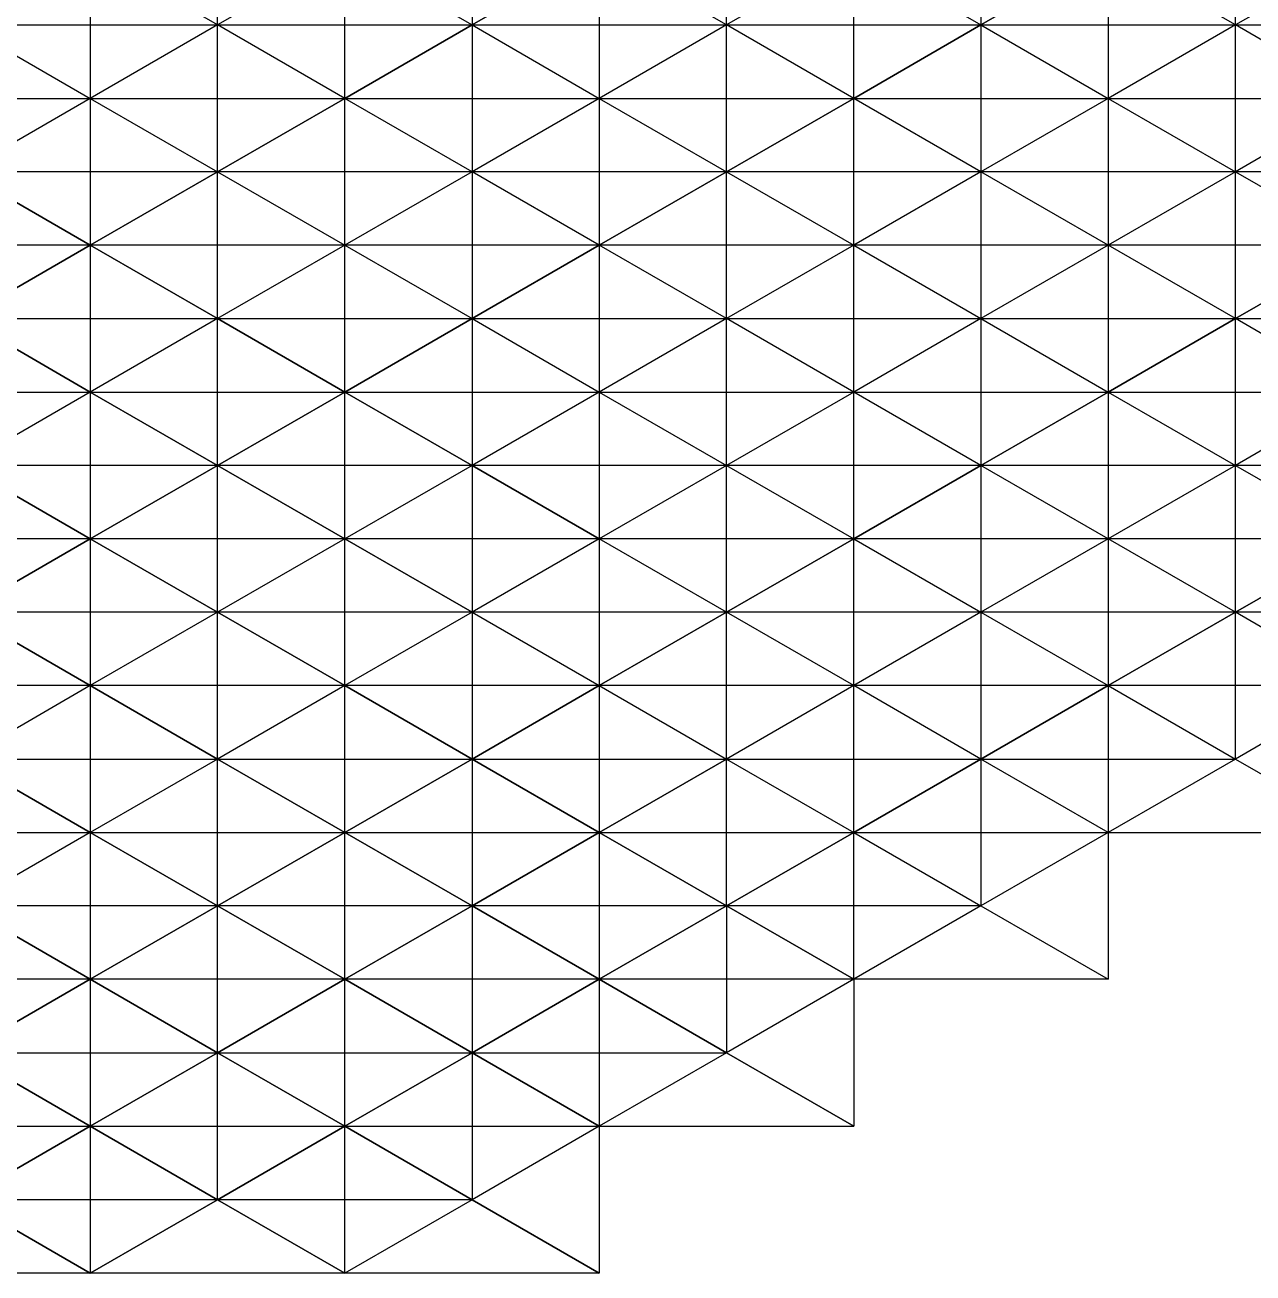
# Model space of a CAD drawing. Header units: millimetres. Extents: x 1123.9 to 1169.6, y 955.4 to 1004.6.
# Drawn here: x 1149.37 to 1159.4, y 955.36 to 965.56 of the extents above; entities that cross this region are included whole.
import ezdxf

# ---------------------------------------------------------------- set-up
doc = ezdxf.new("R2010")
doc.units = ezdxf.units.MM
for name, color, linetype in [('diagonals1', 3, 'Continuous'), ('diagonals2', 2, 'Continuous'), ('Layer1', 7, 'Continuous'), ('Layer2', 4, 'Continuous'), ('Layer3', 6, 'Continuous')]:
    doc.layers.add(name, color=color, linetype=linetype)

msp = doc.modelspace()

# ---------------------------------------------------------------- linework, layer by layer
at = {"layer": 'diagonals1'}
for p, q in [((1150.938, 965.556, 143.359), (1149.899, 966.156, 142.016)), ((1151.978, 966.156, 142.059), (1150.938, 965.556, 143.359)), ((1151.978, 966.156, 142.059), (1153.017, 965.556, 143.43)), ((1154.056, 966.156, 142.13), (1153.017, 965.556, 143.43)), ((1155.095, 965.556, 143.53), (1154.056, 966.156, 142.13)), ((1156.135, 966.156, 142.23), (1155.095, 965.556, 143.53)), ((1156.135, 966.156, 142.23), (1157.174, 965.556, 143.659)), ((1158.213, 966.156, 142.359), (1157.174, 965.556, 143.659)), ((1159.253, 965.556, 143.816), (1158.213, 966.156, 142.359)), ((1160.292, 966.156, 142.516), (1159.253, 965.556, 143.816)), ((1148.86, 965.556, 143.316), (1149.899, 964.956, 142.126)), ((1150.938, 965.556, 143.359), (1149.899, 964.956, 142.126)), ((1151.978, 964.956, 142.168), (1150.938, 965.556, 143.359)), ((1153.017, 965.556, 143.43), (1151.978, 964.956, 142.168)), ((1153.017, 965.556, 143.43), (1154.056, 964.956, 142.24)), ((1155.095, 965.556, 143.53), (1154.056, 964.956, 142.24)), ((1156.135, 964.956, 142.34), (1155.095, 965.556, 143.53)), ((1157.174, 965.556, 143.659), (1156.135, 964.956, 142.34)), ((1157.174, 965.556, 143.659), (1158.213, 964.956, 142.469)), ((1159.253, 965.556, 143.816), (1158.213, 964.956, 142.469)), ((1160.292, 964.956, 142.626), (1159.253, 965.556, 143.816)), ((1149.899, 964.956, 142.126), (1148.86, 964.356, 143.435)), ((1149.899, 964.956, 142.126), (1150.938, 964.356, 143.478)), ((1151.978, 964.956, 142.168), (1150.938, 964.356, 143.478)), ((1153.017, 964.356, 143.549), (1151.978, 964.956, 142.168)), ((1154.056, 964.956, 142.24), (1153.017, 964.356, 143.549)), ((1154.056, 964.956, 142.24), (1155.095, 964.356, 143.65)), ((1156.135, 964.956, 142.34), (1155.095, 964.356, 143.65)), ((1157.174, 964.356, 143.778), (1156.135, 964.956, 142.34)), ((1158.213, 964.956, 142.469), (1157.174, 964.356, 143.778)), ((1158.213, 964.956, 142.469), (1159.253, 964.356, 143.936)), ((1160.292, 964.956, 142.626), (1159.253, 964.356, 143.936)), ((1148.86, 964.356, 143.435), (1149.899, 963.756, 142.245)), ((1150.938, 964.356, 143.478), (1149.899, 963.756, 142.245)), ((1150.938, 964.356, 143.478), (1151.978, 963.756, 142.287)), ((1153.017, 964.356, 143.549), (1151.978, 963.756, 142.287)), ((1154.056, 963.756, 142.359), (1153.017, 964.356, 143.549)), ((1155.095, 964.356, 143.65), (1154.056, 963.756, 142.359)), ((1155.095, 964.356, 143.65), (1156.135, 963.756, 142.459)), ((1157.174, 964.356, 143.778), (1156.135, 963.756, 142.459)), ((1158.213, 963.756, 142.588), (1157.174, 964.356, 143.778)), ((1159.253, 964.356, 143.936), (1158.213, 963.756, 142.588)), ((1159.253, 964.356, 143.936), (1160.292, 963.756, 142.745)), ((1149.899, 963.756, 142.245), (1148.86, 963.156, 143.564)), ((1149.899, 963.756, 142.245), (1150.938, 963.156, 143.607)), ((1151.978, 963.756, 142.287), (1150.938, 963.156, 143.607)), ((1151.978, 963.756, 142.287), (1153.017, 963.156, 143.678)), ((1154.056, 963.756, 142.359), (1153.017, 963.156, 143.678)), ((1155.095, 963.156, 143.778), (1154.056, 963.756, 142.359)), ((1156.135, 963.756, 142.459), (1155.095, 963.156, 143.778)), ((1156.135, 963.756, 142.459), (1157.174, 963.156, 143.907)), ((1158.213, 963.756, 142.588), (1157.174, 963.156, 143.907)), ((1159.253, 963.156, 144.065), (1158.213, 963.756, 142.588)), ((1160.292, 963.756, 142.745), (1159.253, 963.156, 144.065)), ((1149.899, 962.556, 142.373), (1148.86, 963.156, 143.564)), ((1150.938, 963.156, 143.607), (1149.899, 962.556, 142.373)), ((1150.938, 963.156, 143.607), (1151.978, 962.556, 142.416)), ((1153.017, 963.156, 143.678), (1151.978, 962.556, 142.416)), ((1153.017, 963.156, 143.678), (1154.056, 962.556, 142.488)), ((1155.095, 963.156, 143.778), (1154.056, 962.556, 142.488)), ((1156.135, 962.556, 142.588), (1155.095, 963.156, 143.778)), ((1157.174, 963.156, 143.907), (1156.135, 962.556, 142.588)), ((1157.174, 963.156, 143.907), (1158.213, 962.556, 142.717)), ((1159.253, 963.156, 144.065), (1158.213, 962.556, 142.717)), ((1160.292, 962.556, 142.874), (1159.253, 963.156, 144.065)), ((1149.899, 962.556, 142.373), (1148.86, 961.956, 143.702)), ((1150.938, 961.956, 143.745), (1149.899, 962.556, 142.373)), ((1151.978, 962.556, 142.416), (1150.938, 961.956, 143.745)), ((1151.978, 962.556, 142.416), (1153.017, 961.956, 143.816)), ((1154.056, 962.556, 142.488), (1153.017, 961.956, 143.816)), ((1154.056, 962.556, 142.488), (1155.095, 961.956, 143.917)), ((1156.135, 962.556, 142.588), (1155.095, 961.956, 143.917)), ((1157.174, 961.956, 144.046), (1156.135, 962.556, 142.588)), ((1158.213, 962.556, 142.717), (1157.174, 961.956, 144.046)), ((1158.213, 962.556, 142.717), (1159.253, 961.956, 144.204)), ((1160.292, 962.556, 142.874), (1159.253, 961.956, 144.204)), ((1148.86, 961.956, 143.702), (1149.899, 961.356, 142.511)), ((1150.938, 961.956, 143.745), (1149.899, 961.356, 142.511)), ((1151.978, 961.356, 142.554), (1150.938, 961.956, 143.745)), ((1153.017, 961.956, 143.816), (1151.978, 961.356, 142.554)), ((1153.017, 961.956, 143.816), (1154.056, 961.356, 142.626)), ((1155.095, 961.956, 143.917), (1154.056, 961.356, 142.626)), ((1155.095, 961.956, 143.917), (1156.135, 961.356, 142.726)), ((1157.174, 961.956, 144.046), (1156.135, 961.356, 142.726)), ((1158.213, 961.356, 142.855), (1157.174, 961.956, 144.046)), ((1159.253, 961.956, 144.204), (1158.213, 961.356, 142.855)), ((1159.253, 961.956, 144.204), (1160.292, 961.356, 143.013)), ((1149.899, 961.356, 142.511), (1148.86, 960.756, 143.85)), ((1149.899, 961.356, 142.511), (1150.938, 960.756, 143.893)), ((1151.978, 961.356, 142.554), (1150.938, 960.756, 143.893)), ((1153.017, 960.756, 143.964), (1151.978, 961.356, 142.554)), ((1154.056, 961.356, 142.626), (1153.017, 960.756, 143.964)), ((1155.095, 960.756, 144.065), (1154.056, 961.356, 142.626)), ((1156.135, 961.356, 142.726), (1155.095, 960.756, 144.065)), ((1156.135, 961.356, 142.726), (1157.174, 960.756, 144.194)), ((1158.213, 961.356, 142.855), (1157.174, 960.756, 144.194)), ((1159.253, 960.756, 144.352), (1158.213, 961.356, 142.855)), ((1160.292, 961.356, 143.013), (1159.253, 960.756, 144.352)), ((1149.899, 960.156, 142.659), (1148.86, 960.756, 143.85)), ((1150.938, 960.756, 143.893), (1149.899, 960.156, 142.659)), ((1150.938, 960.756, 143.893), (1151.978, 960.156, 142.702)), ((1153.017, 960.756, 143.964), (1151.978, 960.156, 142.702)), ((1153.017, 960.756, 143.964), (1154.056, 960.156, 142.774)), ((1155.095, 960.756, 144.065), (1154.056, 960.156, 142.774)), ((1156.135, 960.156, 142.874), (1155.095, 960.756, 144.065)), ((1157.174, 960.756, 144.194), (1156.135, 960.156, 142.874)), ((1157.174, 960.756, 144.194), (1158.213, 960.156, 143.003)), ((1159.253, 960.756, 144.352), (1158.213, 960.156, 143.003)), ((1160.292, 960.156, 143.161), (1159.253, 960.756, 144.352)), ((1149.899, 960.156, 142.659), (1148.86, 959.556, 144.007)), ((1150.938, 959.556, 144.05), (1149.899, 960.156, 142.659)), ((1151.978, 960.156, 142.702), (1150.938, 959.556, 144.05)), ((1151.978, 960.156, 142.702), (1153.017, 959.556, 144.122)), ((1154.056, 960.156, 142.774), (1153.017, 959.556, 144.122)), ((1154.056, 960.156, 142.774), (1155.095, 959.556, 144.223)), ((1156.135, 960.156, 142.874), (1155.095, 959.556, 144.223)), ((1157.174, 959.556, 144.352), (1156.135, 960.156, 142.874)), ((1158.213, 960.156, 143.003), (1157.174, 959.556, 144.352)), ((1158.213, 960.156, 143.003), (1159.253, 959.556, 144.51)), ((1160.292, 960.156, 143.161), (1159.253, 959.556, 144.51)), ((1148.86, 959.556, 144.007), (1149.899, 958.956, 142.817)), ((1150.938, 959.556, 144.05), (1149.899, 958.956, 142.817)), ((1151.978, 958.956, 142.86), (1150.938, 959.556, 144.05)), ((1153.017, 959.556, 144.122), (1151.978, 958.956, 142.86)), ((1153.017, 959.556, 144.122), (1154.056, 958.956, 142.932)), ((1154.056, 958.956, 142.932), (1155.095, 959.556, 144.223)), ((1155.095, 959.556, 144.223), (1156.135, 958.956, 143.032)), ((1157.174, 959.556, 144.352), (1156.135, 958.956, 143.032)), ((1158.213, 958.956, 143.161), (1157.174, 959.556, 144.352)), ((1159.253, 959.556, 144.51), (1158.213, 958.956, 143.161)), ((1159.253, 959.556, 144.51), (1160.292, 958.956, 143.32)), ((1149.899, 958.956, 142.817), (1148.86, 958.356, 144.175)), ((1149.899, 958.956, 142.817), (1150.938, 958.356, 144.218)), ((1151.978, 958.956, 142.86), (1150.938, 958.356, 144.218)), ((1153.017, 958.356, 144.29), (1151.978, 958.956, 142.86)), ((1153.017, 958.356, 144.29), (1154.056, 958.956, 142.932)), ((1154.056, 958.956, 142.932), (1155.095, 958.356, 144.39)), ((1156.135, 958.956, 143.032), (1155.095, 958.356, 144.39)), ((1156.135, 958.956, 143.032), (1157.174, 958.356, 144.52)), ((1158.213, 958.956, 143.161), (1157.174, 958.356, 144.52)), ((1149.899, 957.756, 142.984), (1148.86, 958.356, 144.175)), ((1150.938, 958.356, 144.218), (1149.899, 957.756, 142.984)), ((1150.938, 958.356, 144.218), (1151.978, 957.756, 143.027)), ((1151.978, 957.756, 143.027), (1153.017, 958.356, 144.29)), ((1154.056, 957.756, 143.099), (1153.017, 958.356, 144.29)), ((1155.095, 958.356, 144.39), (1154.056, 957.756, 143.099)), ((1155.095, 958.356, 144.39), (1156.135, 957.756, 143.2)), ((1157.174, 958.356, 144.52), (1156.135, 957.756, 143.2)), ((1157.174, 958.356, 144.52), (1158.213, 957.756, 143.329)), ((1149.899, 957.756, 142.984), (1148.86, 957.156, 144.352)), ((1150.938, 957.156, 144.395), (1149.899, 957.756, 142.984)), ((1150.938, 957.156, 144.395), (1151.978, 957.756, 143.027)), ((1151.978, 957.756, 143.027), (1153.017, 957.156, 144.467)), ((1154.056, 957.756, 143.099), (1153.017, 957.156, 144.467)), ((1155.095, 957.156, 144.568), (1154.056, 957.756, 143.099)), ((1156.135, 957.756, 143.2), (1155.095, 957.156, 144.568)), ((1148.86, 957.156, 144.352), (1149.899, 956.555, 143.161)), ((1149.899, 956.555, 143.161), (1150.938, 957.156, 144.395)), ((1151.978, 956.555, 143.205), (1150.938, 957.156, 144.395)), ((1153.017, 957.156, 144.467), (1151.978, 956.555, 143.205)), ((1153.017, 957.156, 144.467), (1154.056, 956.555, 143.276)), ((1155.095, 957.156, 144.568), (1154.056, 956.555, 143.276)), ((1156.135, 956.555, 143.377), (1155.095, 957.156, 144.568)), ((1148.86, 955.955, 144.539), (1149.899, 956.555, 143.161)), ((1149.899, 956.555, 143.161), (1150.938, 955.955, 144.582)), ((1151.978, 956.555, 143.205), (1150.938, 955.955, 144.582)), ((1153.017, 955.955, 144.654), (1151.978, 956.555, 143.205)), ((1154.056, 956.555, 143.276), (1153.017, 955.955, 144.654)), ((1149.899, 955.355, 143.348), (1148.86, 955.955, 144.539)), ((1150.938, 955.955, 144.582), (1149.899, 955.355, 143.348)), ((1150.938, 955.955, 144.582), (1151.978, 955.355, 143.391)), ((1153.017, 955.955, 144.654), (1151.978, 955.355, 143.391)), ((1154.056, 955.355, 143.463), (1153.017, 955.955, 144.654))]:
    msp.add_line(p, q, dxfattribs=at)
at = {"layer": 'diagonals2'}
for p, q in [((1150.938, 965.556, 140.959), (1149.899, 966.156, 142.016)), ((1151.978, 966.156, 142.059), (1150.938, 965.556, 140.959)), ((1151.978, 966.156, 142.059), (1153.017, 965.556, 141.03)), ((1153.017, 965.556, 141.03), (1154.056, 966.156, 142.13)), ((1156.135, 966.156, 142.23), (1157.174, 965.556, 141.259)), ((1157.174, 965.556, 141.259), (1158.213, 966.156, 142.359)), ((1159.253, 965.556, 141.416), (1158.213, 966.156, 142.359)), ((1160.292, 966.156, 142.516), (1159.253, 965.556, 141.416)), ((1148.86, 965.556, 140.916), (1149.899, 964.956, 142.126)), ((1150.938, 965.556, 140.959), (1149.899, 964.956, 142.126)), ((1151.978, 964.956, 142.168), (1150.938, 965.556, 140.959)), ((1151.978, 964.956, 142.168), (1153.017, 965.556, 141.03)), ((1153.017, 965.556, 141.03), (1154.056, 964.956, 142.24)), ((1155.095, 965.556, 141.13), (1154.056, 964.956, 142.24)), ((1156.135, 964.956, 142.34), (1155.095, 965.556, 141.13)), ((1156.135, 964.956, 142.34), (1157.174, 965.556, 141.259)), ((1157.174, 965.556, 141.259), (1158.213, 964.956, 142.469)), ((1159.253, 965.556, 141.416), (1158.213, 964.956, 142.469)), ((1160.292, 964.956, 142.626), (1159.253, 965.556, 141.416)), ((1149.899, 964.956, 142.126), (1148.86, 964.356, 141.035)), ((1149.899, 964.956, 142.126), (1150.938, 964.356, 141.078)), ((1150.938, 964.356, 141.078), (1151.978, 964.956, 142.168)), ((1153.017, 964.356, 141.149), (1151.978, 964.956, 142.168)), ((1154.056, 964.956, 142.24), (1153.017, 964.356, 141.149)), ((1154.056, 964.956, 142.24), (1155.095, 964.356, 141.25)), ((1155.095, 964.356, 141.25), (1156.135, 964.956, 142.34)), ((1157.174, 964.356, 141.378), (1156.135, 964.956, 142.34)), ((1156.135, 964.956, 142.34), (1156.135, 964.956, 142.34)), ((1158.213, 964.956, 142.469), (1157.174, 964.356, 141.378)), ((1158.213, 964.956, 142.469), (1159.253, 964.356, 141.536)), ((1160.292, 964.956, 142.626), (1159.253, 964.356, 141.536)), ((1149.899, 963.756, 142.245), (1148.86, 964.356, 141.035)), ((1149.899, 963.756, 142.245), (1150.938, 964.356, 141.078)), ((1150.938, 964.356, 141.078), (1151.978, 963.756, 142.287)), ((1153.017, 964.356, 141.149), (1151.978, 963.756, 142.287)), ((1154.056, 963.756, 142.359), (1153.017, 964.356, 141.149)), ((1154.056, 963.756, 142.359), (1155.095, 964.356, 141.25)), ((1155.095, 964.356, 141.25), (1156.135, 963.756, 142.459)), ((1157.174, 964.356, 141.378), (1156.135, 963.756, 142.459)), ((1158.213, 963.756, 142.588), (1157.174, 964.356, 141.378)), ((1159.253, 964.356, 141.536), (1158.213, 963.756, 142.588)), ((1159.253, 964.356, 141.536), (1160.292, 963.756, 142.745)), ((1148.86, 963.156, 141.164), (1149.899, 963.756, 142.245)), ((1150.938, 963.156, 141.207), (1149.899, 963.756, 142.245)), ((1151.978, 963.756, 142.287), (1150.938, 963.156, 141.207)), ((1151.978, 963.756, 142.287), (1153.017, 963.156, 141.278)), ((1153.017, 963.156, 141.278), (1154.056, 963.756, 142.359)), ((1155.095, 963.156, 141.378), (1154.056, 963.756, 142.359)), ((1156.135, 963.756, 142.459), (1155.095, 963.156, 141.378)), ((1156.135, 963.756, 142.459), (1157.174, 963.156, 141.507)), ((1158.213, 963.756, 142.588), (1157.174, 963.156, 141.507)), ((1159.253, 963.156, 141.665), (1158.213, 963.756, 142.588)), ((1159.253, 963.156, 141.665), (1160.292, 963.756, 142.745)), ((1148.86, 963.156, 141.164), (1149.899, 962.556, 142.373)), ((1150.938, 963.156, 141.207), (1149.899, 962.556, 142.373)), ((1151.978, 962.556, 142.416), (1150.938, 963.156, 141.207)), ((1151.978, 962.556, 142.416), (1153.017, 963.156, 141.278)), ((1153.017, 963.156, 141.278), (1154.056, 962.556, 142.488)), ((1155.095, 963.156, 141.378), (1154.056, 962.556, 142.488)), ((1156.135, 962.556, 142.588), (1155.095, 963.156, 141.378)), ((1157.174, 963.156, 141.507), (1156.135, 962.556, 142.588)), ((1157.174, 963.156, 141.507), (1158.213, 962.556, 142.717)), ((1158.213, 962.556, 142.717), (1159.253, 963.156, 141.665)), ((1160.292, 962.556, 142.874), (1159.253, 963.156, 141.665)), ((1149.899, 962.556, 142.373), (1148.86, 961.956, 141.302)), ((1149.899, 962.556, 142.373), (1150.938, 961.956, 141.345)), ((1150.938, 961.956, 141.345), (1151.978, 962.556, 142.416)), ((1153.017, 961.956, 141.416), (1151.978, 962.556, 142.416)), ((1154.056, 962.556, 142.488), (1153.017, 961.956, 141.416)), ((1154.056, 962.556, 142.488), (1155.095, 961.956, 141.517)), ((1156.135, 962.556, 142.588), (1155.095, 961.956, 141.517)), ((1157.174, 961.956, 141.646), (1156.135, 962.556, 142.588)), ((1157.174, 961.956, 141.646), (1158.213, 962.556, 142.717)), ((1158.213, 962.556, 142.717), (1159.253, 961.956, 141.804)), ((1160.292, 962.556, 142.874), (1159.253, 961.956, 141.804)), ((1149.899, 961.356, 142.511), (1148.86, 961.956, 141.302)), ((1149.899, 961.356, 142.511), (1150.938, 961.956, 141.345)), ((1150.938, 961.956, 141.345), (1151.978, 961.356, 142.554)), ((1153.017, 961.956, 141.416), (1151.978, 961.356, 142.554)), ((1154.056, 961.356, 142.626), (1153.017, 961.956, 141.416)), ((1155.095, 961.956, 141.517), (1154.056, 961.356, 142.626)), ((1155.095, 961.956, 141.517), (1156.135, 961.356, 142.726)), ((1156.135, 961.356, 142.726), (1157.174, 961.956, 141.646)), ((1158.213, 961.356, 142.855), (1157.174, 961.956, 141.646)), ((1159.253, 961.956, 141.804), (1158.213, 961.356, 142.855)), ((1159.253, 961.956, 141.804), (1160.292, 961.356, 143.013)), ((1148.86, 960.756, 141.45), (1149.899, 961.356, 142.511)), ((1150.938, 960.756, 141.493), (1149.899, 961.356, 142.511)), ((1151.978, 961.356, 142.554), (1150.938, 960.756, 141.493)), ((1151.978, 961.356, 142.554), (1153.017, 960.756, 141.564)), ((1154.056, 961.356, 142.626), (1153.017, 960.756, 141.564)), ((1155.095, 960.756, 141.665), (1154.056, 961.356, 142.626)), ((1155.095, 960.756, 141.665), (1156.135, 961.356, 142.726)), ((1156.135, 961.356, 142.726), (1157.174, 960.756, 141.794)), ((1158.213, 961.356, 142.855), (1157.174, 960.756, 141.794)), ((1159.253, 960.756, 141.952), (1158.213, 961.356, 142.855)), ((1159.253, 960.756, 141.952), (1160.292, 961.356, 143.013)), ((1148.86, 960.756, 141.45), (1149.899, 960.156, 142.659)), ((1150.938, 960.756, 141.493), (1149.899, 960.156, 142.659)), ((1151.978, 960.156, 142.702), (1150.938, 960.756, 141.493)), ((1153.017, 960.756, 141.564), (1151.978, 960.156, 142.702)), ((1153.017, 960.756, 141.564), (1154.056, 960.156, 142.774)), ((1154.056, 960.156, 142.774), (1155.095, 960.756, 141.665)), ((1156.135, 960.156, 142.874), (1155.095, 960.756, 141.665)), ((1157.174, 960.756, 141.794), (1156.135, 960.156, 142.874)), ((1157.174, 960.756, 141.794), (1158.213, 960.156, 143.003)), ((1158.213, 960.156, 143.003), (1159.253, 960.756, 141.952)), ((1160.292, 960.156, 143.161), (1159.253, 960.756, 141.952)), ((1149.899, 960.156, 142.659), (1148.86, 959.556, 141.607)), ((1149.899, 960.156, 142.659), (1150.938, 959.556, 141.65)), ((1151.978, 960.156, 142.702), (1150.938, 959.556, 141.65)), ((1153.017, 959.556, 141.722), (1151.978, 960.156, 142.702)), ((1153.017, 959.556, 141.722), (1154.056, 960.156, 142.774)), ((1154.056, 960.156, 142.774), (1155.095, 959.556, 141.823)), ((1156.135, 960.156, 142.874), (1155.095, 959.556, 141.823)), ((1157.174, 959.556, 141.952), (1156.135, 960.156, 142.874)), ((1157.174, 959.556, 141.952), (1158.213, 960.156, 143.003)), ((1158.213, 960.156, 143.003), (1159.253, 959.556, 142.11)), ((1160.292, 960.156, 143.161), (1159.253, 959.556, 142.11)), ((1149.899, 958.956, 142.817), (1148.86, 959.556, 141.607)), ((1150.938, 959.556, 141.65), (1149.899, 958.956, 142.817)), ((1150.938, 959.556, 141.65), (1151.978, 958.956, 142.86)), ((1151.978, 958.956, 142.86), (1153.017, 959.556, 141.722)), ((1154.056, 958.956, 142.932), (1153.017, 959.556, 141.722)), ((1155.095, 959.556, 141.823), (1154.056, 958.956, 142.932)), ((1155.095, 959.556, 141.823), (1156.135, 958.956, 143.032)), ((1156.135, 958.956, 143.032), (1157.174, 959.556, 141.952)), ((1158.213, 958.956, 143.161), (1157.174, 959.556, 141.952)), ((1159.253, 959.556, 142.11), (1158.213, 958.956, 143.161)), ((1159.253, 959.556, 142.11), (1160.292, 958.956, 143.32)), ((1149.899, 958.956, 142.817), (1148.86, 958.356, 141.775)), ((1150.938, 958.356, 141.818), (1149.899, 958.956, 142.817)), ((1150.938, 958.356, 141.818), (1151.978, 958.956, 142.86)), ((1151.978, 958.956, 142.86), (1153.017, 958.356, 141.89)), ((1154.056, 958.956, 142.932), (1153.017, 958.356, 141.89)), ((1155.095, 958.356, 141.99), (1154.056, 958.956, 142.932)), ((1155.095, 958.356, 141.99), (1156.135, 958.956, 143.032)), ((1156.135, 958.956, 143.032), (1157.174, 958.356, 142.12)), ((1158.213, 958.956, 143.161), (1157.174, 958.356, 142.12)), ((1148.86, 958.356, 141.775), (1149.899, 957.756, 142.984)), ((1149.899, 957.756, 142.984), (1150.938, 958.356, 141.818)), ((1151.978, 957.756, 143.027), (1150.938, 958.356, 141.818)), ((1153.017, 958.356, 141.89), (1151.978, 957.756, 143.027)), ((1153.017, 958.356, 141.89), (1154.056, 957.756, 143.099)), ((1154.056, 957.756, 143.099), (1155.095, 958.356, 141.99)), ((1156.135, 957.756, 143.2), (1155.095, 958.356, 141.99)), ((1157.174, 958.356, 142.12), (1156.135, 957.756, 143.2)), ((1157.174, 958.356, 142.12), (1158.213, 957.756, 143.329)), ((1148.86, 957.156, 141.952), (1149.899, 957.756, 142.984)), ((1149.899, 957.756, 142.984), (1150.938, 957.156, 141.995)), ((1151.978, 957.756, 143.027), (1150.938, 957.156, 141.995)), ((1153.017, 957.156, 142.067), (1151.978, 957.756, 143.027)), ((1153.017, 957.156, 142.067), (1154.056, 957.756, 143.099)), ((1154.056, 957.756, 143.099), (1155.095, 957.156, 142.168)), ((1156.135, 957.756, 143.2), (1155.095, 957.156, 142.168)), ((1149.899, 956.555, 143.161), (1148.86, 957.156, 141.952)), ((1150.938, 957.156, 141.995), (1149.899, 956.555, 143.161)), ((1150.938, 957.156, 141.995), (1151.978, 956.555, 143.205)), ((1151.978, 956.555, 143.205), (1153.017, 957.156, 142.067)), ((1154.056, 956.555, 143.276), (1153.017, 957.156, 142.067)), ((1155.095, 957.156, 142.168), (1154.056, 956.555, 143.276)), ((1155.095, 957.156, 142.168), (1156.135, 956.555, 143.377)), ((1149.899, 956.555, 143.161), (1148.86, 955.955, 142.139)), ((1150.938, 955.955, 142.182), (1149.899, 956.555, 143.161)), ((1150.938, 955.955, 142.182), (1151.978, 956.555, 143.205)), ((1151.978, 956.555, 143.205), (1153.017, 955.955, 142.254)), ((1154.056, 956.555, 143.276), (1153.017, 955.955, 142.254)), ((1148.86, 955.955, 142.139), (1149.899, 955.355, 143.348)), ((1149.899, 955.355, 143.348), (1150.938, 955.955, 142.182)), ((1151.978, 955.355, 143.391), (1150.938, 955.955, 142.182)), ((1153.017, 955.955, 142.254), (1151.978, 955.355, 143.391)), ((1153.017, 955.955, 142.254), (1154.056, 955.355, 143.463))]:
    msp.add_line(p, q, dxfattribs=at)
at = {"layer": 'Layer1'}
for p, q in [((1150.938, 965.556, 143.359), (1150.938, 966.756, 143.25)), ((1153.017, 966.756, 143.321), (1153.017, 965.556, 143.43)), ((1155.095, 965.556, 143.53), (1155.095, 966.756, 143.421)), ((1157.174, 966.756, 143.549), (1157.174, 965.556, 143.659)), ((1159.253, 965.556, 143.816), (1159.253, 966.756, 143.707)), ((1148.86, 965.556, 143.316), (1150.938, 965.556, 143.359)), ((1150.938, 965.556, 143.359), (1153.017, 965.556, 143.43)), ((1150.938, 964.356, 143.478), (1150.938, 965.556, 143.359)), ((1153.017, 965.556, 143.43), (1155.095, 965.556, 143.53)), ((1153.017, 965.556, 143.43), (1153.017, 964.356, 143.549)), ((1155.095, 965.556, 143.53), (1157.174, 965.556, 143.659)), ((1155.095, 964.356, 143.65), (1155.095, 965.556, 143.53)), ((1157.174, 965.556, 143.659), (1159.253, 965.556, 143.816)), ((1157.174, 965.556, 143.659), (1157.174, 964.356, 143.778)), ((1159.253, 965.556, 143.816), (1161.331, 965.556, 144.003)), ((1159.253, 964.356, 143.936), (1159.253, 965.556, 143.816)), ((1150.938, 964.356, 143.478), (1148.86, 964.356, 143.435)), ((1153.017, 964.356, 143.549), (1150.938, 964.356, 143.478)), ((1150.938, 963.156, 143.607), (1150.938, 964.356, 143.478)), ((1155.095, 964.356, 143.65), (1153.017, 964.356, 143.549)), ((1153.017, 964.356, 143.549), (1153.017, 963.156, 143.678)), ((1157.174, 964.356, 143.778), (1155.095, 964.356, 143.65)), ((1155.095, 963.156, 143.778), (1155.095, 964.356, 143.65)), ((1159.253, 964.356, 143.936), (1157.174, 964.356, 143.778)), ((1157.174, 964.356, 143.778), (1157.174, 963.156, 143.907)), ((1161.331, 964.356, 144.122), (1159.253, 964.356, 143.936)), ((1159.253, 963.156, 144.065), (1159.253, 964.356, 143.936)), ((1148.86, 963.156, 143.564), (1150.938, 963.156, 143.607)), ((1150.938, 963.156, 143.607), (1153.017, 963.156, 143.678)), ((1150.938, 961.956, 143.745), (1150.938, 963.156, 143.607)), ((1153.017, 963.156, 143.678), (1155.095, 963.156, 143.778)), ((1153.017, 963.156, 143.678), (1153.017, 961.956, 143.816)), ((1155.095, 963.156, 143.778), (1157.174, 963.156, 143.907)), ((1155.095, 961.956, 143.917), (1155.095, 963.156, 143.778)), ((1157.174, 963.156, 143.907), (1159.253, 963.156, 144.065)), ((1157.174, 963.156, 143.907), (1157.174, 961.956, 144.046)), ((1159.253, 963.156, 144.065), (1161.331, 963.156, 144.251)), ((1159.253, 961.956, 144.204), (1159.253, 963.156, 144.065)), ((1150.938, 961.956, 143.745), (1148.86, 961.956, 143.702)), ((1153.017, 961.956, 143.816), (1150.938, 961.956, 143.745)), ((1150.938, 960.756, 143.893), (1150.938, 961.956, 143.745)), ((1155.095, 961.956, 143.917), (1153.017, 961.956, 143.816)), ((1153.017, 961.956, 143.816), (1153.017, 960.756, 143.964)), ((1157.174, 961.956, 144.046), (1155.095, 961.956, 143.917)), ((1155.095, 960.756, 144.065), (1155.095, 961.956, 143.917)), ((1159.253, 961.956, 144.204), (1157.174, 961.956, 144.046)), ((1157.174, 961.956, 144.046), (1157.174, 960.756, 144.194)), ((1161.331, 961.956, 144.39), (1159.253, 961.956, 144.204)), ((1159.253, 960.756, 144.352), (1159.253, 961.956, 144.204)), ((1150.938, 960.756, 143.893), (1148.86, 960.756, 143.85)), ((1153.017, 960.756, 143.964), (1150.938, 960.756, 143.893)), ((1150.938, 959.556, 144.05), (1150.938, 960.756, 143.893)), ((1155.095, 960.756, 144.065), (1153.017, 960.756, 143.964)), ((1153.017, 960.756, 143.964), (1153.017, 959.556, 144.122)), ((1157.174, 960.756, 144.194), (1155.095, 960.756, 144.065)), ((1155.095, 959.556, 144.223), (1155.095, 960.756, 144.065)), ((1159.253, 960.756, 144.352), (1157.174, 960.756, 144.194)), ((1157.174, 960.756, 144.194), (1157.174, 959.556, 144.352)), ((1161.331, 960.756, 144.539), (1159.253, 960.756, 144.352)), ((1159.253, 959.556, 144.51), (1159.253, 960.756, 144.352)), ((1148.86, 959.556, 144.007), (1150.938, 959.556, 144.05)), ((1150.938, 959.556, 144.05), (1153.017, 959.556, 144.122)), ((1150.938, 958.356, 144.218), (1150.938, 959.556, 144.05)), ((1153.017, 959.556, 144.122), (1155.095, 959.556, 144.223)), ((1153.017, 959.556, 144.122), (1153.017, 958.356, 144.29)), ((1155.095, 959.556, 144.223), (1157.174, 959.556, 144.352)), ((1155.095, 958.356, 144.39), (1155.095, 959.556, 144.223)), ((1157.174, 959.556, 144.352), (1159.253, 959.556, 144.51)), ((1157.174, 959.556, 144.352), (1157.174, 958.356, 144.52)), ((1150.938, 958.356, 144.218), (1148.86, 958.356, 144.175)), ((1153.017, 958.356, 144.29), (1150.938, 958.356, 144.218)), ((1150.938, 957.156, 144.395), (1150.938, 958.356, 144.218)), ((1155.095, 958.356, 144.39), (1153.017, 958.356, 144.29)), ((1153.017, 958.356, 144.29), (1153.017, 957.156, 144.467)), ((1157.174, 958.356, 144.52), (1155.095, 958.356, 144.39)), ((1155.095, 958.356, 144.39), (1155.095, 958.356, 144.39)), ((1155.095, 958.356, 144.39), (1155.095, 957.156, 144.568)), ((1148.86, 957.156, 144.352), (1150.938, 957.156, 144.395)), ((1150.938, 957.156, 144.395), (1153.017, 957.156, 144.467)), ((1150.938, 955.955, 144.582), (1150.938, 957.156, 144.395)), ((1153.017, 957.156, 144.467), (1155.095, 957.156, 144.568)), ((1153.017, 957.156, 144.467), (1153.017, 955.955, 144.654)), ((1150.938, 955.955, 144.582), (1148.86, 955.955, 144.539)), ((1153.017, 955.955, 144.654), (1150.938, 955.955, 144.582))]:
    msp.add_line(p, q, dxfattribs=at)
at = {"layer": 'Layer2'}
for p, q in [((1149.899, 966.156, 142.016), (1149.899, 964.956, 142.126)), ((1151.978, 964.956, 142.168), (1151.978, 966.156, 142.059)), ((1154.056, 966.156, 142.13), (1154.056, 964.956, 142.24)), ((1156.135, 964.956, 142.34), (1156.135, 966.156, 142.23)), ((1158.213, 966.156, 142.359), (1158.213, 964.956, 142.469)), ((1147.821, 964.956, 142.111), (1149.899, 964.956, 142.126)), ((1149.899, 964.956, 142.126), (1151.978, 964.956, 142.168)), ((1149.899, 964.956, 142.126), (1149.899, 963.756, 142.245)), ((1151.978, 964.956, 142.168), (1154.056, 964.956, 142.24)), ((1151.978, 963.756, 142.287), (1151.978, 964.956, 142.168)), ((1154.056, 964.956, 142.24), (1156.135, 964.956, 142.34)), ((1154.056, 964.956, 142.24), (1154.056, 963.756, 142.359)), ((1156.135, 964.956, 142.34), (1158.213, 964.956, 142.469)), ((1156.135, 963.756, 142.459), (1156.135, 964.956, 142.34)), ((1158.213, 964.956, 142.469), (1160.292, 964.956, 142.626)), ((1158.213, 964.956, 142.469), (1158.213, 963.756, 142.588)), ((1149.899, 963.756, 142.245), (1147.821, 963.756, 142.23)), ((1151.978, 963.756, 142.287), (1149.899, 963.756, 142.245)), ((1149.899, 963.756, 142.245), (1149.899, 962.556, 142.373)), ((1154.056, 963.756, 142.359), (1151.978, 963.756, 142.287)), ((1151.978, 962.556, 142.416), (1151.978, 963.756, 142.287)), ((1156.135, 963.756, 142.459), (1154.056, 963.756, 142.359)), ((1154.056, 963.756, 142.359), (1154.056, 962.556, 142.488)), ((1158.213, 963.756, 142.588), (1156.135, 963.756, 142.459)), ((1156.135, 962.556, 142.588), (1156.135, 963.756, 142.459)), ((1160.292, 963.756, 142.745), (1158.213, 963.756, 142.588)), ((1158.213, 963.756, 142.588), (1158.213, 962.556, 142.717)), ((1147.821, 962.556, 142.359), (1149.899, 962.556, 142.373)), ((1149.899, 962.556, 142.373), (1151.978, 962.556, 142.416)), ((1149.899, 962.556, 142.373), (1149.899, 961.356, 142.511)), ((1151.978, 962.556, 142.416), (1154.056, 962.556, 142.488)), ((1151.978, 961.356, 142.554), (1151.978, 962.556, 142.416)), ((1154.056, 962.556, 142.488), (1156.135, 962.556, 142.588)), ((1154.056, 962.556, 142.488), (1154.056, 961.356, 142.626)), ((1156.135, 962.556, 142.588), (1158.213, 962.556, 142.717)), ((1156.135, 961.356, 142.726), (1156.135, 962.556, 142.588)), ((1158.213, 962.556, 142.717), (1160.292, 962.556, 142.874)), ((1158.213, 962.556, 142.717), (1158.213, 961.356, 142.855)), ((1149.899, 961.356, 142.511), (1147.821, 961.356, 142.497)), ((1151.978, 961.356, 142.554), (1149.899, 961.356, 142.511)), ((1149.899, 961.356, 142.511), (1149.899, 960.156, 142.659)), ((1154.056, 961.356, 142.626), (1151.978, 961.356, 142.554)), ((1151.978, 960.156, 142.702), (1151.978, 961.356, 142.554)), ((1156.135, 961.356, 142.726), (1154.056, 961.356, 142.626)), ((1154.056, 961.356, 142.626), (1154.056, 960.156, 142.774)), ((1158.213, 961.356, 142.855), (1156.135, 961.356, 142.726)), ((1156.135, 960.156, 142.874), (1156.135, 961.356, 142.726)), ((1160.292, 961.356, 143.013), (1158.213, 961.356, 142.855)), ((1158.213, 961.356, 142.855), (1158.213, 960.156, 143.003)), ((1149.899, 960.156, 142.659), (1147.821, 960.156, 142.645)), ((1151.978, 960.156, 142.702), (1149.899, 960.156, 142.659)), ((1149.899, 960.156, 142.659), (1149.899, 958.956, 142.817)), ((1154.056, 960.156, 142.774), (1151.978, 960.156, 142.702)), ((1151.978, 958.956, 142.86), (1151.978, 960.156, 142.702)), ((1156.135, 960.156, 142.874), (1154.056, 960.156, 142.774)), ((1154.056, 960.156, 142.774), (1154.056, 958.956, 142.932)), ((1158.213, 960.156, 143.003), (1156.135, 960.156, 142.874)), ((1156.135, 958.956, 143.032), (1156.135, 960.156, 142.874)), ((1160.292, 960.156, 143.161), (1158.213, 960.156, 143.003)), ((1158.213, 960.156, 143.003), (1158.213, 958.956, 143.161)), ((1147.821, 958.956, 142.803), (1149.899, 958.956, 142.817)), ((1149.899, 958.956, 142.817), (1151.978, 958.956, 142.86)), ((1149.899, 958.956, 142.817), (1149.899, 957.756, 142.984)), ((1151.978, 958.956, 142.86), (1154.056, 958.956, 142.932)), ((1151.978, 957.756, 143.027), (1151.978, 958.956, 142.86)), ((1154.056, 958.956, 142.932), (1156.135, 958.956, 143.032)), ((1154.056, 958.956, 142.932), (1154.056, 957.756, 143.099)), ((1156.135, 958.956, 143.032), (1158.213, 958.956, 143.161)), ((1156.135, 957.756, 143.2), (1156.135, 958.956, 143.032)), ((1158.213, 958.956, 143.161), (1160.292, 958.956, 143.32)), ((1158.213, 958.956, 143.161), (1158.213, 957.756, 143.329)), ((1149.899, 957.756, 142.984), (1147.821, 957.756, 142.97)), ((1151.978, 957.756, 143.027), (1149.899, 957.756, 142.984)), ((1149.899, 957.756, 142.984), (1149.899, 956.555, 143.161)), ((1154.056, 957.756, 143.099), (1151.978, 957.756, 143.027)), ((1151.978, 956.555, 143.205), (1151.978, 957.756, 143.027)), ((1156.135, 957.756, 143.2), (1154.056, 957.756, 143.099)), ((1154.056, 957.756, 143.099), (1154.056, 956.555, 143.276)), ((1158.213, 957.756, 143.329), (1156.135, 957.756, 143.2)), ((1156.135, 957.756, 143.2), (1156.135, 957.756, 143.2)), ((1156.135, 957.756, 143.2), (1156.135, 956.555, 143.377)), ((1147.821, 956.555, 143.147), (1149.899, 956.555, 143.161)), ((1149.899, 956.555, 143.161), (1151.978, 956.555, 143.205)), ((1149.899, 956.555, 143.161), (1149.899, 955.355, 143.348)), ((1151.978, 956.555, 143.205), (1154.056, 956.555, 143.276)), ((1151.978, 955.355, 143.391), (1151.978, 956.555, 143.205)), ((1154.056, 956.555, 143.276), (1156.135, 956.555, 143.377)), ((1154.056, 956.555, 143.276), (1154.056, 955.355, 143.463)), ((1149.899, 955.355, 143.348), (1147.821, 955.355, 143.334)), ((1151.978, 955.355, 143.391), (1149.899, 955.355, 143.348)), ((1154.056, 955.355, 143.463), (1151.978, 955.355, 143.391))]:
    msp.add_line(p, q, dxfattribs=at)
at = {"layer": 'Layer3'}
for p, q in [((1150.938, 965.556, 140.959), (1150.938, 966.756, 140.85)), ((1153.017, 966.756, 140.921), (1153.017, 965.556, 141.03)), ((1155.095, 965.556, 141.13), (1155.095, 966.756, 141.021)), ((1157.174, 966.756, 141.149), (1157.174, 965.556, 141.259)), ((1159.253, 965.556, 141.416), (1159.253, 966.756, 141.307)), ((1148.86, 965.556, 140.916), (1150.938, 965.556, 140.959)), ((1150.938, 965.556, 140.959), (1153.017, 965.556, 141.03)), ((1150.938, 964.356, 141.078), (1150.938, 965.556, 140.959)), ((1153.017, 965.556, 141.03), (1155.095, 965.556, 141.13)), ((1153.017, 965.556, 141.03), (1153.017, 964.356, 141.149)), ((1155.095, 965.556, 141.13), (1157.174, 965.556, 141.259)), ((1155.095, 964.356, 141.25), (1155.095, 965.556, 141.13)), ((1157.174, 965.556, 141.259), (1159.253, 965.556, 141.416)), ((1157.174, 965.556, 141.259), (1157.174, 964.356, 141.378)), ((1159.253, 965.556, 141.416), (1161.331, 965.556, 141.603)), ((1159.253, 964.356, 141.536), (1159.253, 965.556, 141.416)), ((1150.938, 964.356, 141.078), (1148.86, 964.356, 141.035)), ((1153.017, 964.356, 141.149), (1150.938, 964.356, 141.078)), ((1150.938, 963.156, 141.207), (1150.938, 964.356, 141.078)), ((1155.095, 964.356, 141.25), (1153.017, 964.356, 141.149)), ((1153.017, 964.356, 141.149), (1153.017, 963.156, 141.278)), ((1157.174, 964.356, 141.378), (1155.095, 964.356, 141.25)), ((1155.095, 963.156, 141.378), (1155.095, 964.356, 141.25)), ((1159.253, 964.356, 141.536), (1157.174, 964.356, 141.378)), ((1157.174, 964.356, 141.378), (1157.174, 963.156, 141.507)), ((1161.331, 964.356, 141.722), (1159.253, 964.356, 141.536)), ((1159.253, 963.156, 141.665), (1159.253, 964.356, 141.536)), ((1148.86, 963.156, 141.164), (1150.938, 963.156, 141.207)), ((1150.938, 963.156, 141.207), (1153.017, 963.156, 141.278)), ((1150.938, 961.956, 141.345), (1150.938, 963.156, 141.207)), ((1153.017, 963.156, 141.278), (1155.095, 963.156, 141.378)), ((1153.017, 963.156, 141.278), (1153.017, 961.956, 141.416)), ((1155.095, 963.156, 141.378), (1157.174, 963.156, 141.507)), ((1155.095, 961.956, 141.517), (1155.095, 963.156, 141.378)), ((1157.174, 963.156, 141.507), (1159.253, 963.156, 141.665)), ((1157.174, 963.156, 141.507), (1157.174, 961.956, 141.646)), ((1159.253, 963.156, 141.665), (1161.331, 963.156, 141.851)), ((1159.253, 961.956, 141.804), (1159.253, 963.156, 141.665)), ((1150.938, 961.956, 141.345), (1148.86, 961.956, 141.302)), ((1153.017, 961.956, 141.416), (1150.938, 961.956, 141.345)), ((1150.938, 960.756, 141.493), (1150.938, 961.956, 141.345)), ((1155.095, 961.956, 141.517), (1153.017, 961.956, 141.416)), ((1153.017, 961.956, 141.416), (1153.017, 960.756, 141.564)), ((1157.174, 961.956, 141.646), (1155.095, 961.956, 141.517)), ((1155.095, 960.756, 141.665), (1155.095, 961.956, 141.517)), ((1159.253, 961.956, 141.804), (1157.174, 961.956, 141.646)), ((1157.174, 961.956, 141.646), (1157.174, 960.756, 141.794)), ((1161.331, 961.956, 141.99), (1159.253, 961.956, 141.804)), ((1159.253, 960.756, 141.952), (1159.253, 961.956, 141.804)), ((1150.938, 960.756, 141.493), (1148.86, 960.756, 141.45)), ((1153.017, 960.756, 141.564), (1150.938, 960.756, 141.493)), ((1150.938, 959.556, 141.65), (1150.938, 960.756, 141.493)), ((1155.095, 960.756, 141.665), (1153.017, 960.756, 141.564)), ((1153.017, 960.756, 141.564), (1153.017, 959.556, 141.722)), ((1157.174, 960.756, 141.794), (1155.095, 960.756, 141.665)), ((1155.095, 959.556, 141.823), (1155.095, 960.756, 141.665)), ((1159.253, 960.756, 141.952), (1157.174, 960.756, 141.794)), ((1157.174, 960.756, 141.794), (1157.174, 959.556, 141.952)), ((1161.331, 960.756, 142.139), (1159.253, 960.756, 141.952)), ((1159.253, 959.556, 142.11), (1159.253, 960.756, 141.952)), ((1148.86, 959.556, 141.607), (1150.938, 959.556, 141.65)), ((1150.938, 959.556, 141.65), (1153.017, 959.556, 141.722)), ((1150.938, 958.356, 141.818), (1150.938, 959.556, 141.65)), ((1153.017, 959.556, 141.722), (1155.095, 959.556, 141.823)), ((1153.017, 959.556, 141.722), (1153.017, 958.356, 141.89)), ((1155.095, 959.556, 141.823), (1157.174, 959.556, 141.952)), ((1155.095, 958.356, 141.99), (1155.095, 959.556, 141.823)), ((1157.174, 959.556, 141.952), (1159.253, 959.556, 142.11)), ((1157.174, 959.556, 141.952), (1157.174, 958.356, 142.12)), ((1150.938, 958.356, 141.818), (1148.86, 958.356, 141.775)), ((1153.017, 958.356, 141.89), (1150.938, 958.356, 141.818)), ((1150.938, 957.156, 141.995), (1150.938, 958.356, 141.818)), ((1155.095, 958.356, 141.99), (1153.017, 958.356, 141.89)), ((1153.017, 958.356, 141.89), (1153.017, 957.156, 142.067)), ((1157.174, 958.356, 142.12), (1155.095, 958.356, 141.99)), ((1155.095, 958.356, 141.99), (1155.095, 958.356, 141.99)), ((1155.095, 958.356, 141.99), (1155.095, 957.156, 142.168)), ((1148.86, 957.156, 141.952), (1150.938, 957.156, 141.995)), ((1150.938, 957.156, 141.995), (1153.017, 957.156, 142.067)), ((1150.938, 955.955, 142.182), (1150.938, 957.156, 141.995)), ((1153.017, 957.156, 142.067), (1155.095, 957.156, 142.168)), ((1153.017, 957.156, 142.067), (1153.017, 955.955, 142.254)), ((1150.938, 955.955, 142.182), (1148.86, 955.955, 142.139)), ((1153.017, 955.955, 142.254), (1150.938, 955.955, 142.182))]:
    msp.add_line(p, q, dxfattribs=at)

doc.saveas('drawing.dxf')
